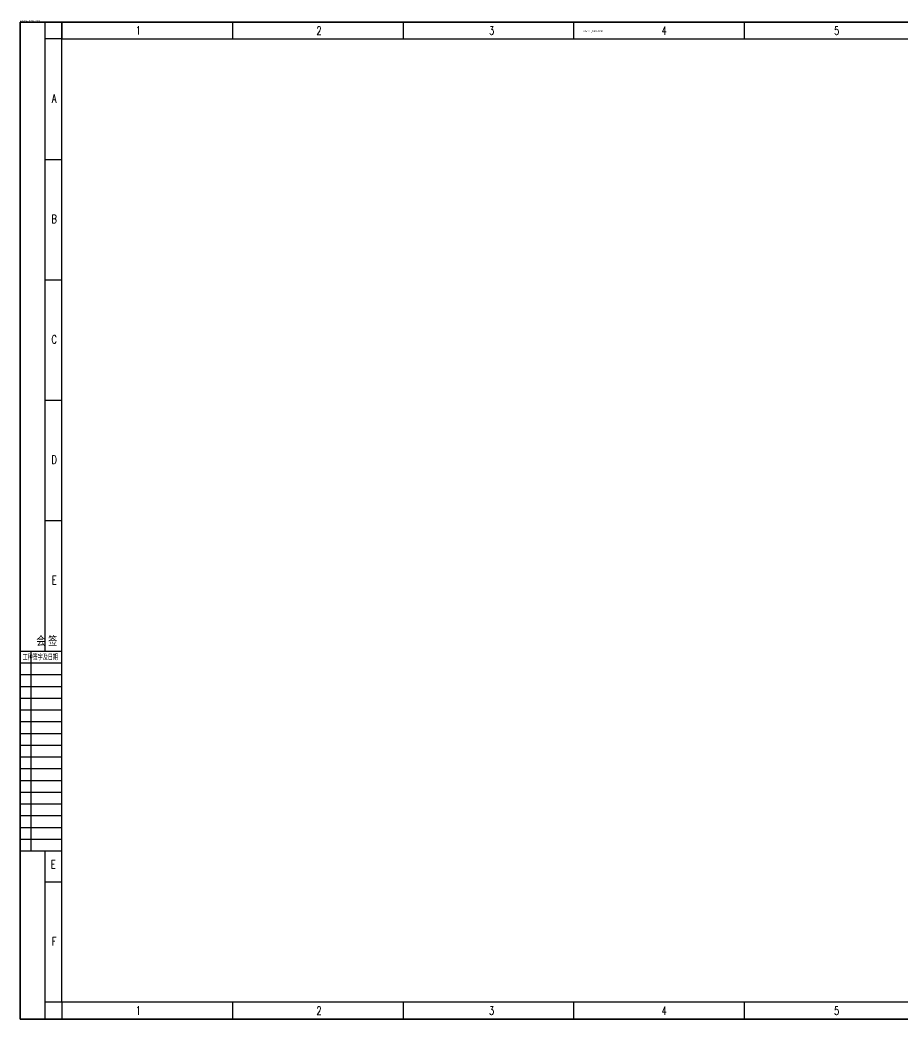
# Model space of a CAD drawing. Extents: x -110916 to 14423, y -159679 to 774005.
# Drawn here: x -110817 to -58267, y 323352 to 382882 of the extents above; entities that cross this region are included whole.
import ezdxf
from ezdxf.enums import TextEntityAlignment as Align

# ---------------------------------------------------------------- set-up
doc = ezdxf.new("R2010")
doc.units = 0
doc.linetypes.add('CONTINOUS', pattern=[0])
doc.layers.get('0').update_dxf_attribs({"linetype": 'CONTINUOUS'})
doc.layers.add('_TSZ_PLOT_MARK', color=1, linetype='CONTINUOUS', plot=False)
doc.layers.add('图框', color=4, linetype='CONTINOUS')
doc.styles.add('_TSZ_PLOT_MARK', font='tssdeng.shx', dxfattribs={"width": 0.7, "bigfont": 'tssdchn.shx'})
doc.styles.add('bine', font='binee.shx', dxfattribs={"width": 0.7, "bigfont": 'binec.shx'})
doc.styles.add('HZ', font='TXT.shx', dxfattribs={"width": 0.7, "bigfont": 'hz.shx'})

# ---------------------------------------------------------------- blocks, each defined once
blk = doc.blocks.new('*U45')
at = {"layer": '图框'}
blk.add_line((0, 500), (0, -500), dxfattribs=at)
blk = doc.blocks.new('*U46')
at = {"color": 0, "linetype": 'ByBlock', "lineweight": -2, "transparency": 16777216}
for p in [(0, 0), (10160, 0), (20320, 0), (30480, 0), (40640, 0), (50800, 0), (60960, 0), (71120, 0), (81280, 0), (91440, 0)]:
    blk.add_blockref('*U45', p, dxfattribs=at)
blk = doc.blocks.new('*U47')
at = {"layer": '图框'}
blk.add_line((0, 500), (0, -500), dxfattribs=at)
blk = doc.blocks.new('*U48')
at = {"color": 0, "linetype": 'ByBlock', "lineweight": -2, "transparency": 16777216}
for p in [(0, 0), (10160, 0), (20320, 0), (30480, 0), (40640, 0), (50800, 0), (60960, 0), (71120, 0), (81280, 0), (91440, 0)]:
    blk.add_blockref('*U47', p, dxfattribs=at)
blk = doc.blocks.new('会签')
at = {"color": 0}
for p, q in [((3629.69, -1305.73), (3604.69, -1305.73)), ((3611.37, -1424.73), (3611.37, -1305.73)), ((3629.69, -1312.73), (3604.69, -1312.73)), ((3629.69, -1319.73), (3604.69, -1319.73)), ((3629.69, -1326.73), (3604.69, -1326.73)), ((3629.69, -1333.73), (3604.69, -1333.73)), ((3629.69, -1340.73), (3604.69, -1340.73)), ((3629.69, -1347.73), (3604.69, -1347.73)), ((3629.69, -1354.73), (3604.69, -1354.73)), ((3629.69, -1361.73), (3604.69, -1361.73)), ((3629.69, -1368.73), (3604.69, -1368.73)), ((3629.69, -1375.73), (3604.69, -1375.73)), ((3629.69, -1382.73), (3604.69, -1382.73)), ((3629.69, -1389.73), (3604.69, -1389.73)), ((3629.69, -1396.73), (3604.69, -1396.73)), ((3629.69, -1403.73), (3604.69, -1403.73)), ((3629.69, -1410.73), (3604.69, -1410.73)), ((3629.69, -1417.73), (3604.69, -1417.73)), ((3629.69, -1424.73), (3604.69, -1424.73))]:
    blk.add_line(p, q, dxfattribs=at)
at = {"color": 0, "style": 'bine', "width": 0.7}
for s, height, p in [('会 签  ', 6, (3622.23, -1302.52)), ('工种签字及日期', 3.3, (3616.78, -1310.89))]:
    blk.add_text(s, height=height, dxfattribs=at).set_placement(p, align=Align.CENTER)

msp = doc.modelspace()

# ---------------------------------------------------------------- linework, layer by layer
at = {"color": 0, "linetype": 'ByBlock', "ltscale": 0.1}
msp.add_lwpolyline([(-110816, 382752), (-5716, 382752), (-5716, 323352), (-110816, 323352)], close=True, dxfattribs=at)
at = {"layer": '_TSZ_PLOT_MARK'}
msp.add_lwpolyline([(-110816, 323352), (-5716, 323352), (-5716, 382752), (-110816, 382752)], close=True, dxfattribs=at)
msp.add_lwpolyline([(-110816, 323352), (-5716, 323352), (-5716, 382752), (-110816, 382752)], close=True, dxfattribs=at)
at = {"layer": '图框'}
for p, q in [((-110816, 382752), (-5716, 382752)), ((-110816, 323352), (-110816, 382752)), ((-109316, 345252), (-109316, 382752)), ((-108316, 381752), (-108316, 382752)), ((-108316, 381752), (-109316, 381752)), ((-109316, 374577), (-108316, 374577)), ((-109316, 367402), (-108316, 367402)), ((-109316, 360227), (-108316, 360227)), ((-109316, 353052), (-108316, 353052)), ((-109316, 323352), (-109316, 333355)), ((-109316, 331527), (-108316, 331527)), ((-108316, 324352), (-109316, 324352)), ((-5716, 323352), (-110816, 323352))]:
    msp.add_line(p, q, dxfattribs=at)
at = {"layer": '图框', "color": 1}
for p, q in [((-108324, 324353), (-108324, 381753)), ((-108316, 381752), (-6716, 381752)), ((-6716, 324352), (-108316, 324352))]:
    msp.add_line(p, q, dxfattribs=at)

# ---------------------------------------------------------------- block references
at = {"linetype": 'Continuous'}
for name, p in [('*U48', (-108316, 382252)), ('*U46', (-108316, 323852))]:
    msp.add_blockref(name, p, dxfattribs=at)
at = {"color": 0, "xscale": 100, "yscale": 100, "zscale": 100}
msp.add_blockref('会签', (-471286, 475826), dxfattribs=at)

# ---------------------------------------------------------------- texts
at = {"layer": '_TSZ_PLOT_MARK', "style": '_TSZ_PLOT_MARK'}
for p in [(-110816, 382752), (-110816, 382752), (-77263, 382129)]:
    msp.add_text('A1+1/4_1:100-1818', height=100, dxfattribs=at).set_placement(p, align=Align.BOTTOM_LEFT)
at = {"layer": '图框', "style": 'HZ', "width": 0.7}
for s, p in [('1', (-103769, 382009)), ('2', (-92998, 382002)), ('3', (-82718, 382002)), ('4', (-72437, 382002)), ('5', (-62157, 382002)), ('A', (-108783, 377953)), ('B', (-108783, 370778)), ('C', (-108783, 363603)), ('D', (-108783, 356428)), ('E', (-108783, 349253)), ('E', (-108828, 332321)), ('F', (-108783, 327728)), ('1', (-103769, 323609)), ('2', (-92998, 323602)), ('3', (-82718, 323602)), ('4', (-72437, 323602)), ('5', (-62157, 323602))]:
    msp.add_text(s, height=500, dxfattribs=at).set_placement(p, align=Align.CENTER)

doc.saveas('drawing.dxf')
